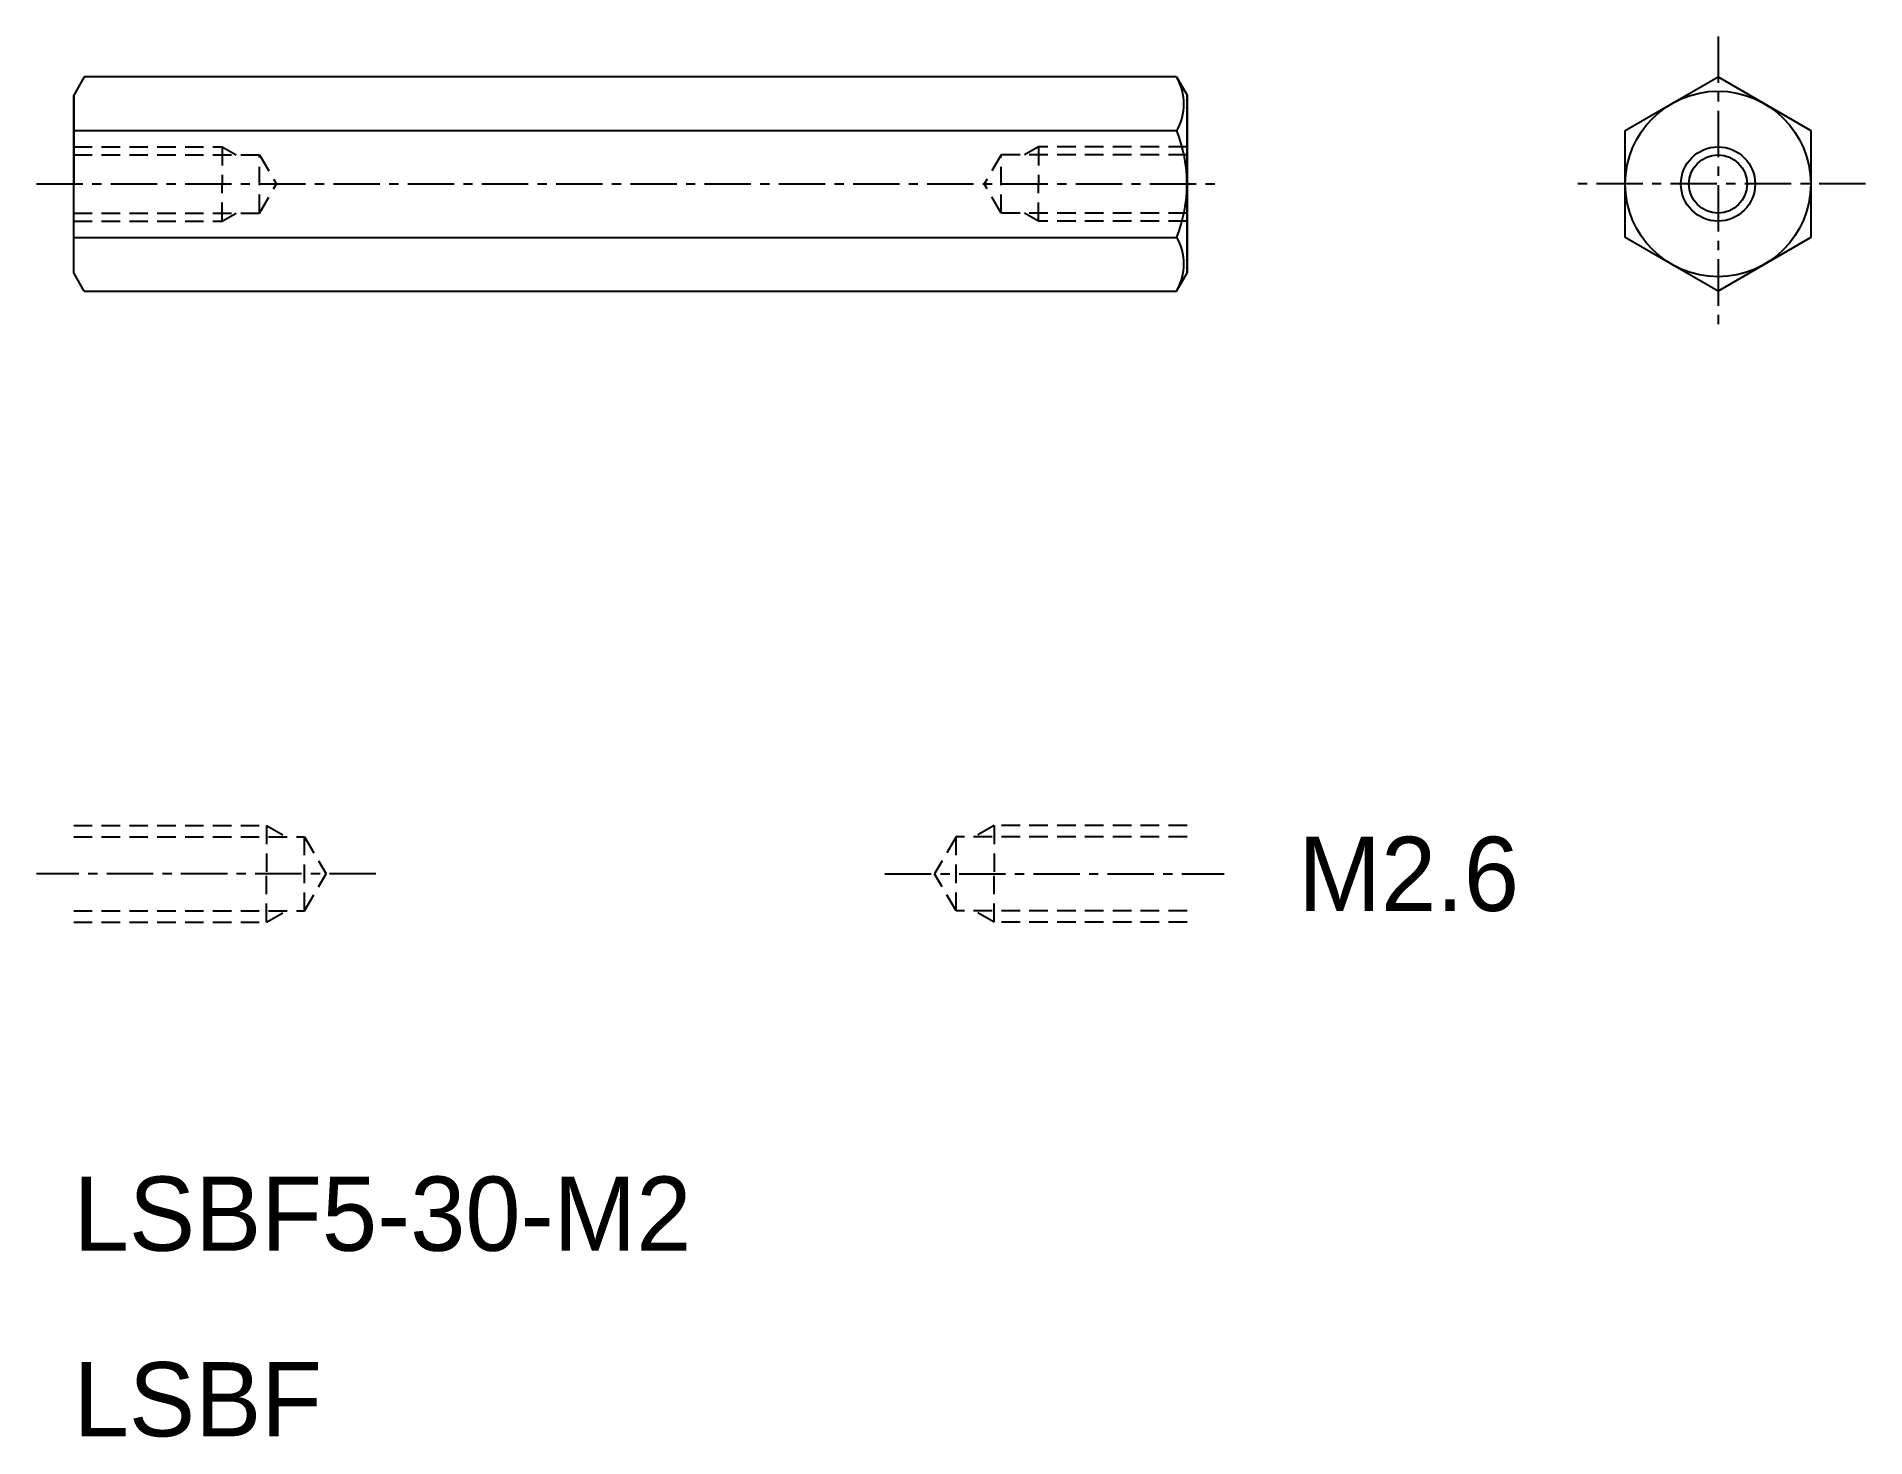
# Model space of a CAD drawing. Extents: x -54.6 to -5.3, y -94.2 to -56.5.
import ezdxf
from ezdxf.enums import TextEntityAlignment as Align

# ---------------------------------------------------------------- set-up
doc = ezdxf.new("R2010")
doc.units = 0
doc.linetypes.add('CENTER', pattern=[2, 1.25, -0.25, 0.25, -0.25])
doc.linetypes.add('DASHED', pattern=[0.75, 0.5, -0.25])
doc.layers.get('0').update_dxf_attribs({"linetype": 'CONTINUOUS'})
doc.layers.add('CENTER', color=1, linetype='CENTER')

msp = doc.modelspace()

# ---------------------------------------------------------------- linework, layer by layer
at = {"color": 7, "linetype": 'CONTINUOUS'}
for p, q in [((-53.297, -57.58), (-53.579, -58.069)), ((-23.861, -57.58), (-53.297, -57.58)), ((-23.861, -57.58), (-23.579, -58.069)), ((-11.77, -59.023), (-9.27, -57.58)), ((-9.27, -57.58), (-6.77, -59.023)), ((-53.579, -62.864), (-53.579, -58.069)), ((-53.579, -58.069), (-53.579, -60.466)), ((-23.579, -58.069), (-23.579, -62.864)), ((-23.579, -58.069), (-23.579, -62.864)), ((-23.579, -62.864), (-23.579, -58.069)), ((-53.579, -59.023), (-23.856, -59.023)), ((-11.77, -61.91), (-11.77, -59.023)), ((-6.77, -59.023), (-6.77, -61.91)), ((-53.579, -61.91), (-23.856, -61.91)), ((-9.27, -63.353), (-11.77, -61.91)), ((-6.77, -61.91), (-9.27, -63.353)), ((-53.297, -63.353), (-53.579, -62.864)), ((-23.861, -63.353), (-23.579, -62.864)), ((-53.297, -63.353), (-23.861, -63.353))]:
    msp.add_line(p, q, dxfattribs=at)
at = {"color": 3, "linetype": 'DASHED'}
for p, q in [((-53.579, -59.466), (-49.579, -59.466)), ((-49.579, -59.466), (-49.579, -60.466)), ((-49.579, -59.466), (-49.204, -59.683)), ((-27.579, -59.466), (-27.954, -59.683)), ((-23.579, -59.466), (-27.579, -59.466)), ((-27.579, -59.466), (-27.579, -60.466)), ((-53.579, -59.683), (-48.57, -59.683)), ((-48.57, -61.25), (-48.57, -59.683)), ((-48.57, -59.683), (-48.117, -60.466)), ((-28.589, -59.683), (-29.041, -60.466)), ((-23.579, -59.683), (-28.589, -59.683)), ((-28.589, -61.25), (-28.589, -59.683)), ((-49.579, -61.466), (-49.579, -60.466)), ((-48.57, -61.25), (-48.117, -60.466)), ((-28.589, -61.25), (-29.041, -60.466)), ((-27.579, -61.466), (-27.579, -60.466)), ((-53.579, -61.25), (-48.57, -61.25)), ((-53.579, -61.466), (-49.579, -61.466)), ((-49.579, -61.466), (-49.204, -61.25)), ((-23.579, -61.25), (-28.589, -61.25)), ((-27.579, -61.466), (-27.954, -61.25)), ((-23.579, -61.466), (-27.579, -61.466)), ((-53.579, -77.752), (-48.379, -77.752)), ((-48.379, -77.752), (-48.379, -79.052)), ((-48.379, -77.752), (-47.859, -78.052)), ((-28.779, -77.752), (-29.299, -78.052)), ((-23.579, -77.752), (-28.779, -77.752)), ((-28.779, -77.752), (-28.779, -79.052)), ((-53.579, -78.052), (-47.356, -78.052)), ((-47.356, -80.052), (-47.356, -78.052)), ((-47.356, -78.052), (-46.779, -79.052)), ((-29.802, -78.052), (-30.379, -79.052)), ((-23.579, -78.052), (-29.802, -78.052)), ((-29.802, -80.052), (-29.802, -78.052)), ((-48.379, -80.352), (-48.379, -79.052)), ((-47.356, -80.052), (-46.779, -79.052)), ((-29.802, -80.052), (-30.379, -79.052)), ((-28.779, -80.352), (-28.779, -79.052)), ((-53.579, -80.052), (-47.356, -80.052)), ((-48.379, -80.352), (-47.859, -80.052)), ((-23.579, -80.052), (-29.802, -80.052)), ((-28.779, -80.352), (-29.299, -80.052)), ((-53.579, -80.352), (-48.379, -80.352)), ((-23.579, -80.352), (-28.779, -80.352))]:
    msp.add_line(p, q, dxfattribs=at)
at = {"color": 7, "linetype": 'CONTINUOUS'}
for radius in [2.5, 0.783]:
    msp.add_circle((-9.27, -60.466), radius, dxfattribs=at)
at = {"color": 3, "linetype": 'CONTINUOUS'}
msp.add_circle((-9.27, -60.466), 1, dxfattribs=at)
at = {"color": 7, "linetype": 'CONTINUOUS'}
for centre, radius, start, end in [((-25.098, -58.312), 1.437, 330, 30), ((-27.476, -60.466), 3.896, 338.3665, 21.6335), ((-25.098, -62.621), 1.437, 330, 30)]:
    msp.add_arc(centre, radius, start, end, dxfattribs=at)
at = {"layer": 'CENTER', "color": 1, "linetype": 'CENTER'}
for p, q in [((-9.27, -56.495), (-9.27, -64.438)), ((-54.579, -60.466), (-22.579, -60.466)), ((-5.298, -60.466), (-13.241, -60.466)), ((-45.438, -79.052), (-54.579, -79.052)), ((-31.72, -79.052), (-22.579, -79.052))]:
    msp.add_line(p, q, dxfattribs=at)

# ---------------------------------------------------------------- texts
at = {"color": 7, "linetype": 'CONTINUOUS'}
msp.add_text('M2.6', height=2, dxfattribs=at).set_placement((-20.579, -79.052), align=Align.MIDDLE_LEFT)
for s, p in [('LSBF5-30-M2', (-53.579, -89.207)), ('LSBF', (-53.579, -94.207))]:
    msp.add_text(s, height=2, dxfattribs=at).set_placement(p)

doc.saveas('drawing.dxf')
